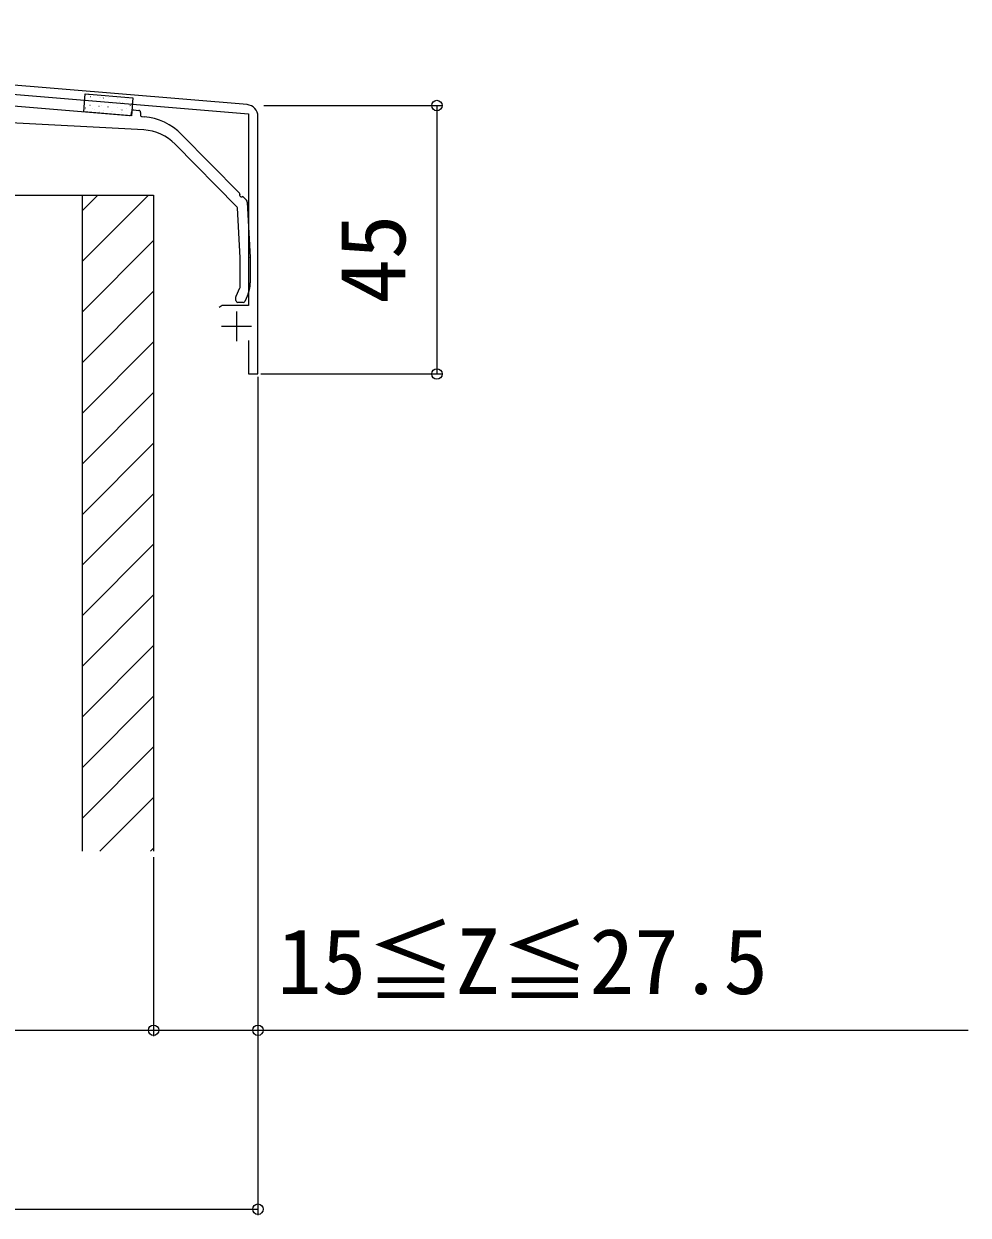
# Model space of a CAD drawing. Units: millimetres, scale not verified. Extents: x -875 to 875, y -1299 to 1292.
# Drawn here: x -87.2 to 71.2, y -481.5 to -281.8 of the extents above; entities that cross this region are included whole.
import ezdxf
from ezdxf.enums import TextEntityAlignment as Align

# ---------------------------------------------------------------- set-up
doc = ezdxf.new("R2010")
doc.units = ezdxf.units.MM
doc.header["$LTSCALE"] = 8
for name, color, linetype in [('0-3_YKK_11', 7, 'Continuous'), ('0-6_YKK_13', 4, 'Continuous'), ('0-8_YKK_D', 6, 'Continuous'), ('0-A_YSS_K', 3, 'Continuous')]:
    doc.layers.add(name, color=color, linetype=linetype)
doc.styles.add('ＭＳ ゴシック', font='')
doc.styles.get('ＭＳ ゴシック').set_extended_font_data('MS Gothic')

msp = doc.modelspace()

# ---------------------------------------------------------------- linework, layer by layer
at = {"layer": '0-3_YKK_11'}
for p, q in [((-49.732, -295.328), (-212.252, -281.785)), ((-51.498, -329.981), (-51.498, -334.981)), ((-53.998, -332.481), (-48.998, -332.481))]:
    msp.add_line(p, q, dxfattribs=at)
for points in [[(-212.376, -283.28), (-148.354, -288.615), (-148.162, -288.511), (-147.614, -288.556), (-147.441, -288.691), (-49.498, -296.853), (-49.498, -328.981), (-53.914, -328.981), (-54.397, -329.352)], [(-49.498, -334.881), (-49.498, -340.481), (-47.898, -340.481), (-47.898, -297.322)]]:
    msp.add_lwpolyline(points, dxfattribs=at)
msp.add_arc((-49.898, -297.322), 2, 360, 85.23635, dxfattribs=at)
at = {"layer": '0-6_YKK_13'}
for p, q in [((-113.573, -293.508), (-69.427, -297.173)), ((-76.716, -294.573), (-76.691, -294.575)), ((-76.221, -293.661), (-76.177, -293.637)), ((-76.073, -295.437), (-76.048, -295.439)), ((-75.949, -293.947), (-75.924, -293.949)), ((-75.811, -294.593), (-75.806, -294.592)), ((-75.202, -294.699), (-75.177, -294.701)), ((-74.435, -294.072), (-74.41, -294.075)), ((-74.38, -294.216), (-74.375, -294.215)), ((-74.19, -295.551), (-74.186, -295.549)), ((-73.858, -294.228), (-73.815, -294.204)), ((-73.687, -294.824), (-73.662, -294.827)), ((-72.92, -294.198), (-72.895, -294.2)), ((-72.59, -295.129), (-72.585, -295.128)), ((-72.172, -294.95), (-72.147, -294.952)), ((-71.405, -294.324), (-71.38, -294.326)), ((-71.159, -294.752), (-71.154, -294.751)), ((-70.657, -295.076), (-70.632, -295.078)), ((-69.89, -294.45), (-69.865, -294.452)), ((-69.752, -294.382), (-69.747, -294.38)), ((-69.296, -295.45), (-69.252, -295.426)), ((-69.142, -295.202), (-69.117, -295.204)), ((-67.045, -299.569), (-110.382, -297.298)), ((-77.029, -296.298), (-77.024, -296.297)), ((-76.848, -295.868), (-76.804, -295.844)), ((-76.84, -296.063), (-76.815, -296.065)), ((-75.597, -295.921), (-75.593, -295.92)), ((-75.325, -296.189), (-75.3, -296.191)), ((-74.558, -295.562), (-74.533, -295.564)), ((-74.485, -296.435), (-74.442, -296.411)), ((-73.81, -296.314), (-73.785, -296.316)), ((-73.072, -295.659), (-73.028, -295.635)), ((-73.043, -295.688), (-73.019, -295.69)), ((-72.376, -296.458), (-72.371, -296.456)), ((-72.296, -296.44), (-72.271, -296.442)), ((-71.529, -295.814), (-71.504, -295.816)), ((-70.969, -296.087), (-70.964, -296.086)), ((-70.781, -296.566), (-70.756, -296.568)), ((-70.709, -296.226), (-70.665, -296.202)), ((-70.014, -295.94), (-69.989, -295.942)), ((-69.369, -295.665), (-69.364, -295.664)), ((-69.266, -296.692), (-69.241, -296.694)), ((-69.155, -296.994), (-69.15, -296.993)), ((-69.103, -296.898), (-69.07, -296.5)), ((-68.746, -296.226), (-67.849, -296.3)), ((-67.575, -296.624), (-67.608, -297.022)), ((-67.334, -297.346), (-66.991, -297.375)), ((-60.696, -300.321), (-51.005, -310.155)), ((-51.425, -312.435), (-61.766, -301.943)), ((-50.361, -310.808), (-49.831, -311.346)), ((-50.898, -321.019), (-51.34, -312.63)), ((-49.688, -311.671), (-49.198, -320.974)), ((-50.898, -325.914), (-50.898, -321.034)), ((-49.198, -320.99), (-49.198, -325.228)), ((-51.57, -327.421), (-50.926, -326.04)), ((-49.666, -327.341), (-50.117, -328.308)), ((-51.598, -328.181), (-51.598, -327.548)), ((-50.389, -328.481), (-51.298, -328.481))]:
    msp.add_line(p, q, dxfattribs=at)
msp.add_lwpolyline([(-76.852, -293.543), (-68.879, -294.205), (-69.128, -297.194), (-77.1, -296.533)], close=True, dxfattribs=at)
for centre, radius, start, end in [((-69.402, -296.874), 0.3, 265.2551, 355.2551), ((-68.771, -296.525), 0.3, 85.2551, 175.2551), ((-67.874, -296.599), 0.3, 355.2551, 85.2551), ((-67.309, -297.047), 0.3, 175.2551, 265.2551), ((-67.819, -307.34), 10, 44.58179, 85.2551), ((-67.464, -307.558), 8, 44.58179, 87), ((-51.147, -310.295), 0.2, 338.15997, 44.58179), ((-50.683, -310.481), 0.3, 158.15997, 291.00361), ((-50.504, -310.948), 0.2, 44.58179, 111.00361), ((-50.187, -311.697), 0.5, 3.01264, 44.58179), ((-51.639, -312.645), 0.3, 3.01264, 44.58179), ((-51.198, -321.034), 0.3, 0, 3.01264), ((-49.498, -320.99), 0.3, 0, 3.01264), ((-54.198, -325.228), 5, 335, 0), ((-51.298, -327.548), 0.3, 155, 180), ((-51.198, -325.914), 0.3, 335, 0), ((-51.298, -328.181), 0.3, 180, 270), ((-50.389, -328.181), 0.3, 270, 335)]:
    msp.add_arc(centre, radius, start, end, dxfattribs=at)
at = {"layer": '0-8_YKK_D'}
for p, q in [((-46.923, -295.481), (-16.898, -295.481)), ((-17.898, -295.481), (-17.898, -340.481)), ((-47.898, -340.981), (-47.898, -451.481)), ((-47.898, -340.981), (-47.898, -481.481)), ((-47.398, -340.481), (-16.898, -340.481)), ((-65.398, -421.481), (-65.398, -451.481)), ((-65.398, -421.481), (-65.398, -451.481)), ((-230.398, -450.481), (-65.398, -450.481)), ((-247.898, -480.481), (-47.898, -480.481))]:
    msp.add_line(p, q, dxfattribs=at)
msp.add_lwpolyline([(-65.398, -450.481), (-47.898, -450.481), (71.165, -450.481)], dxfattribs=at)
for centre in [(-17.898, -295.481), (-17.898, -340.481), (-65.398, -450.481), (-65.398, -450.481), (-47.898, -450.481), (-47.898, -480.481)]:
    msp.add_circle(centre, 0.875, dxfattribs=at)
at = {"layer": '0-A_YSS_K'}
for p, q in [((-77.398, -310.481), (-77.398, -420.481)), ((-66.245, -310.481), (-77.398, -321.634)), ((-74.73, -310.481), (-77.398, -313.149)), ((-65.398, -318.12), (-77.398, -330.12)), ((-65.398, -326.605), (-77.398, -338.605)), ((-65.398, -335.09), (-77.398, -347.09)), ((-65.398, -343.575), (-77.398, -355.575)), ((-65.398, -352.061), (-77.398, -364.061)), ((-65.398, -360.546), (-77.398, -372.546)), ((-65.398, -369.031), (-77.398, -381.031)), ((-65.398, -377.517), (-77.398, -389.517)), ((-65.398, -386.002), (-77.398, -398.002)), ((-65.398, -394.487), (-77.398, -406.487)), ((-65.398, -402.972), (-77.398, -414.972)), ((-65.398, -411.458), (-74.421, -420.481)), ((-65.398, -419.943), (-65.936, -420.481))]:
    msp.add_line(p, q, dxfattribs=at)
for points in [[(-95.398, -310.481), (-77.398, -310.481), (-77.398, -420.481)], [(-77.398, -310.481), (-65.398, -310.481), (-65.398, -420.481)]]:
    msp.add_lwpolyline(points, dxfattribs=at)

# ---------------------------------------------------------------- texts
at = {"layer": '0-8_YKK_D', "style": 'ＭＳ ゴシック'}
msp.add_text('45', height=11, rotation=90, dxfattribs=at).set_placement((-19.898, -328.72), align=Align.BOTTOM_LEFT)
msp.add_text('15≦Z≦27.5', height=11, dxfattribs=at).set_placement((-44.699, -447.714), align=Align.BOTTOM_LEFT)

doc.saveas('drawing.dxf')
